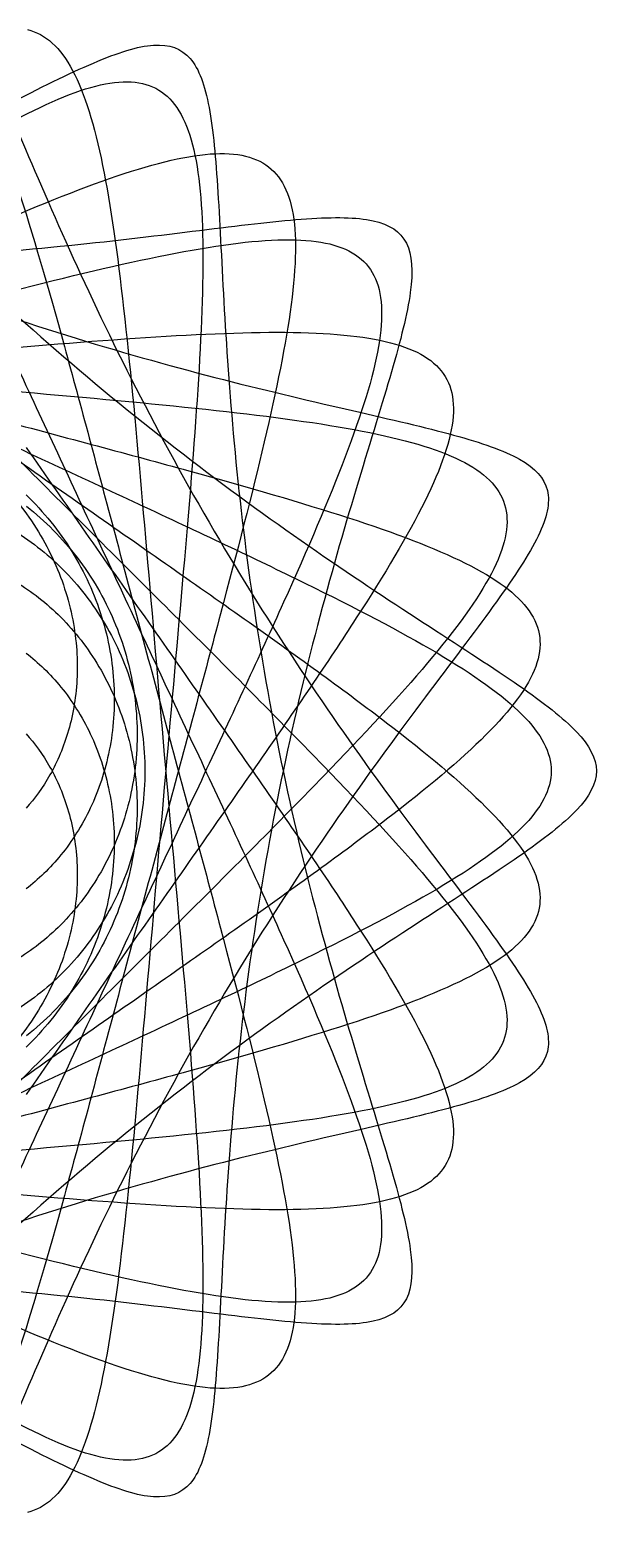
# Model space of a CAD drawing. Extents: x 33 to 179, y 75 to 219.
# Drawn here: x 129.1 to 178.6, y 81.9 to 211.6 of the extents above; entities that cross this region are included whole.
import ezdxf

# ---------------------------------------------------------------- set-up
doc = ezdxf.new("R2010")
doc.units = 0
doc.layers.get('0').update_dxf_attribs({"linetype": 'CONTINUOUS'})
doc.layers.add('Layer_1', color=7, linetype='CONTINUOUS')

msp = doc.modelspace()

# ---------------------------------------------------------------- linework, layer by layer
at = {"color": 7}
msp.add_lwpolyline([(178.646667, 146.755556), (178.646667, 146.755556)], dxfattribs=at)
for points in [[(134.633717, 208.701781), (136.773721, 209.61469), (138.514614, 210.170984), (139.903539, 210.264165)], [(139.903539, 210.264165), (141.292465, 210.357347), (142.330405, 209.986409), (143.105734, 209.088634)], [(143.105734, 209.088634), (143.881062, 208.190859), (144.39508, 206.76572), (144.760107, 204.805911)], [(127.020215, 205.029772), (129.954091, 206.520676), (132.493714, 207.788871), (134.633717, 208.701781)], [(126.22415, 206.96988), (127.447222, 204.134802), (128.814803, 200.849184), (130.378283, 197.250549)], [(144.760107, 204.805911), (145.125134, 202.846102), (145.342584, 200.351658), (145.52815, 197.374439)], [(130.378283, 197.250549), (131.941763, 193.651913), (133.701658, 189.741636), (135.661466, 185.682329)], [(145.52815, 197.374439), (145.713715, 194.397219), (145.868706, 190.937819), (146.091533, 187.102497)], [(144.568237, 194.133937), (147.932294, 194.546683), (150.858841, 194.89827), (153.291107, 195.066537)], [(153.291107, 195.066537), (155.723374, 195.234805), (157.661317, 195.21833), (159.106413, 194.899136)], [(159.106413, 194.899136), (160.551508, 194.579942), (161.504275, 193.956722), (162.020815, 192.936386)], [(133.275486, 192.82173), (137.403217, 193.248607), (141.20418, 193.721192), (144.568237, 194.133937)], [(120.066022, 191.75251), (124.694335, 192.014694), (129.147756, 192.394852), (133.275486, 192.82173)], [(121.634104, 192.486043), (124.915196, 189.327642), (128.425453, 186.115704), (132.058039, 182.986913)], [(162.020815, 192.936386), (162.537356, 191.91605), (162.618667, 190.497612), (162.363998, 188.63026)], [(119.582074, 189.209789), (124.08237, 187.538851), (128.649578, 185.996135), (133.113616, 184.622681)], [(162.363998, 188.63026), (162.109329, 186.762908), (161.519997, 184.446131), (160.720865, 181.682762)], [(146.091533, 187.102497), (146.314361, 183.267175), (146.606026, 179.057003), (147.030148, 174.620012)], [(135.661466, 185.682329), (137.621275, 181.623022), (139.780964, 177.416178), (142.092478, 173.227779)], [(133.113616, 184.622681), (137.577655, 183.249227), (141.937025, 182.045058), (146.024009, 181.00036)], [(132.058039, 182.986913), (135.690626, 179.858122), (139.444473, 176.813537), (143.176737, 173.954702)], [(160.720865, 181.682762), (159.921732, 178.919392), (158.914235, 175.709477), (157.827988, 172.113009)], [(146.024009, 181.00036), (150.110994, 179.955662), (153.924209, 179.069908), (157.320135, 178.286233)], [(157.320135, 178.286233), (160.716061, 177.502557), (163.693633, 176.81997), (166.152071, 176.146055)], [(166.152071, 176.146055), (168.61051, 175.47214), (170.549227, 174.805597), (171.922681, 174.035838)], [(143.176737, 173.954702), (146.909001, 171.095866), (150.618303, 168.423374), (154.144315, 165.991107)], [(147.030148, 174.620012), (147.45427, 170.183021), (148.011385, 165.520602), (148.718665, 160.803917)], [(171.922681, 174.035838), (173.296135, 173.26608), (174.104302, 172.3917), (174.3615, 171.304473)], [(142.092478, 173.227779), (144.403993, 169.03938), (146.866749, 164.870813), (149.385818, 160.869637)], [(157.827988, 172.113009), (156.74174, 168.516542), (155.578075, 164.534127), (154.450394, 160.27797)], [(174.3615, 171.304473), (174.618698, 170.217246), (174.325465, 168.915878), (173.55207, 167.314989)], [(173.55207, 167.314989), (172.778675, 165.7141), (171.526135, 163.812713), (169.908863, 161.565507)], [(154.144315, 165.991107), (157.670328, 163.558841), (161.011568, 161.366843), (164.011892, 159.416526)], [(149.385818, 160.869637), (151.904888, 156.868461), (154.479221, 153.03575), (156.979382, 149.482006)], [(169.908863, 161.565507), (168.291591, 159.318301), (166.310927, 156.724772), (164.10755, 153.790896)], [(148.718665, 160.803917), (149.425944, 156.087232), (150.283375, 151.317784), (151.257708, 146.667952)], [(154.450394, 160.27797), (153.322713, 156.021812), (152.23204, 151.492991), (151.257708, 146.843159)], [(164.011892, 159.416526), (167.012216, 157.466209), (169.670259, 155.757063), (171.855632, 154.241584)], [(164.10755, 153.790896), (161.904173, 150.85702), (159.479542, 147.582849), (156.979382, 144.029105)], [(171.855632, 154.241584), (174.041005, 152.726104), (175.752665, 151.403311), (176.904222, 150.188068)], [(156.979382, 149.482006), (159.479542, 145.928262), (161.904173, 142.654091), (164.10755, 139.720215)], [(176.904222, 150.188068), (178.055778, 148.972825), (178.646667, 147.86384), (178.646667, 146.755556)], [(151.257708, 146.843159), (150.283375, 142.193327), (149.425944, 137.423879), (148.718665, 132.707194)], [(151.257708, 146.667952), (152.23204, 142.01812), (153.322713, 137.489299), (154.450394, 133.233141)], [(178.646667, 146.755556), (178.646667, 145.647271), (178.055778, 144.538286), (176.904222, 143.323043)], [(156.979382, 144.029105), (154.479221, 140.475361), (151.904888, 136.64265), (149.385818, 132.641474)], [(176.904222, 143.323043), (175.752665, 142.1078), (174.041005, 140.785007), (171.855632, 139.269528)], [(171.855632, 139.269528), (169.670259, 137.754048), (167.012216, 136.044902), (164.011892, 134.094585)], [(164.10755, 139.720215), (166.310927, 136.78634), (168.291591, 134.19281), (169.908863, 131.945604)], [(164.011892, 134.094585), (161.011568, 132.144268), (157.670328, 129.95227), (154.144315, 127.520004)], [(149.385818, 132.641474), (146.866749, 128.640298), (144.403993, 124.471731), (142.092478, 120.283332)], [(148.718665, 132.707194), (148.011385, 127.990509), (147.45427, 123.32809), (147.030148, 118.891099)], [(154.450394, 133.233141), (155.578075, 128.976984), (156.74174, 124.994569), (157.827988, 121.398102)], [(169.908863, 131.945604), (171.526135, 129.698398), (172.778675, 127.797011), (173.55207, 126.196122)], [(154.144315, 127.520004), (150.618303, 125.087737), (146.909001, 122.415245), (143.176737, 119.556409)], [(173.55207, 126.196122), (174.325465, 124.595233), (174.618698, 123.293865), (174.3615, 122.206638)], [(174.3615, 122.206638), (174.104302, 121.119412), (173.296135, 120.245031), (171.922681, 119.475273)], [(157.827988, 121.398102), (158.914235, 117.801634), (159.921732, 114.591719), (160.720865, 111.82835)], [(143.176737, 119.556409), (139.444473, 116.697574), (135.690626, 113.652989), (132.058039, 110.524198)], [(142.092478, 120.283332), (139.780964, 116.094933), (137.621275, 111.888089), (135.661466, 107.828782)], [(171.922681, 119.475273), (170.549227, 118.705515), (168.61051, 118.038971), (166.152071, 117.365056)], [(147.030148, 118.891099), (146.606026, 114.454108), (146.314361, 110.243936), (146.091533, 106.408614)], [(166.152071, 117.365056), (163.693633, 116.691142), (160.716061, 116.008554), (157.320135, 115.224879)], [(157.320135, 115.224879), (153.924209, 114.441203), (150.110994, 113.555449), (146.024009, 112.510751)], [(146.024009, 112.510751), (141.937025, 111.466053), (137.577655, 110.261884), (133.113616, 108.88843)], [(160.720865, 111.82835), (161.519997, 109.06498), (162.109329, 106.748203), (162.363998, 104.880851)], [(132.058039, 110.524198), (128.425453, 107.395407), (124.915196, 104.183469), (121.634104, 101.025068)], [(133.113616, 108.88843), (128.649578, 107.514976), (124.08237, 105.97226), (119.582074, 104.301322)], [(135.661466, 107.828782), (133.701658, 103.769475), (131.941763, 99.859198), (130.378283, 96.260562)], [(146.091533, 106.408614), (145.868706, 102.573292), (145.713715, 99.113892), (145.52815, 96.136672)], [(162.363998, 104.880851), (162.618667, 103.0135), (162.537356, 101.595061), (162.020815, 100.574725)], [(133.275486, 100.689381), (129.147756, 101.116259), (124.694335, 101.496417), (120.066022, 101.758601)], [(144.568237, 99.377174), (141.20418, 99.789919), (137.403217, 100.262504), (133.275486, 100.689381)], [(162.020815, 100.574725), (161.504275, 99.554389), (160.551508, 98.931169), (159.106413, 98.611975)], [(153.291107, 98.444574), (150.858841, 98.612842), (147.932294, 98.964428), (144.568237, 99.377174)], [(159.106413, 98.611975), (157.661317, 98.292781), (155.723374, 98.276306), (153.291107, 98.444574)], [(130.378283, 96.260562), (128.814803, 92.661927), (127.447222, 89.376309), (126.22415, 86.541231)], [(145.52815, 96.136672), (145.342584, 93.159453), (145.125134, 90.665009), (144.760107, 88.7052)], [(134.633717, 84.80933), (132.493714, 85.72224), (129.954091, 86.990436), (127.020215, 88.481339)], [(144.760107, 88.7052), (144.39508, 86.745391), (143.881062, 85.320252), (143.105734, 84.422477)], [(139.903539, 83.246946), (138.514614, 83.340127), (136.773721, 83.896421), (134.633717, 84.80933)], [(143.105734, 84.422477), (142.330405, 83.524702), (141.292465, 83.153764), (139.903539, 83.246946)]]:
    msp.add_open_spline(points, degree=3, dxfattribs=at)
at = {"layer": 'Layer_1', "color": 7}
msp.add_lwpolyline([(174.695556, 146.755556), (174.695556, 146.755556)], dxfattribs=at)
for points in [[(128.865437, 211.620245), (130.459249, 211.24386), (131.748595, 210.054207), (132.814751, 208.057939)], [(132.814751, 208.057939), (133.880906, 206.061671), (134.725349, 203.258948), (135.440235, 199.740743)], [(129.425972, 204.55266), (132.374508, 206.012435), (134.850513, 206.879679), (136.85734, 207.037556)], [(136.85734, 207.037556), (138.864167, 207.195434), (140.402762, 206.642826), (141.53113, 205.329347)], [(141.53113, 205.329347), (142.659499, 204.015867), (143.378997, 201.941025), (143.784833, 199.133115)], [(119.222914, 198.563386), (123.056009, 201.042145), (126.477436, 203.092886), (129.425972, 204.55266)], [(133.331911, 197.598304), (137.093603, 199.033184), (140.327307, 200.048044), (142.976389, 200.505267)], [(142.976389, 200.505267), (145.625471, 200.96249), (147.690317, 200.860591), (149.184332, 200.106434)], [(149.184332, 200.106434), (150.678348, 199.352278), (151.602521, 197.944816), (152.029881, 195.854568)], [(135.440235, 199.740743), (136.155121, 196.222537), (136.741837, 191.989732), (137.281667, 187.209727)], [(143.784833, 199.133115), (144.190669, 196.325206), (144.284376, 192.784457), (144.176465, 188.619885)], [(120.591109, 192.196769), (125.280845, 194.310207), (129.57022, 196.163425), (133.331911, 197.598304)], [(127.987515, 197.86871), (129.315969, 193.77635), (130.675195, 189.050375), (132.095853, 183.901978)], [(152.029881, 195.854568), (152.457241, 193.76432), (152.389201, 190.990856), (151.940226, 187.579555)], [(122.268159, 194.071128), (124.4412, 189.649851), (126.757153, 184.724142), (129.181825, 179.527251)], [(146.657333, 192.862448), (150.068634, 193.311423), (152.842098, 193.379463), (154.932346, 192.952103)], [(134.632191, 190.510584), (139.197171, 191.585167), (143.246032, 192.413474), (146.657333, 192.862448)], [(154.932346, 192.952103), (157.022594, 192.524743), (158.430055, 191.600571), (159.184212, 190.106555)], [(119.579918, 186.680496), (124.98708, 188.116675), (130.067211, 189.436001), (134.632191, 190.510584)], [(159.184212, 190.106555), (159.938369, 188.612539), (160.040267, 186.547693), (159.583045, 183.898611)], [(144.176465, 188.619885), (144.068555, 184.455314), (143.760481, 179.667856), (143.355407, 174.438475)], [(137.281667, 187.209727), (137.821497, 182.429722), (138.315504, 177.104009), (138.815505, 171.458447)], [(151.940226, 187.579555), (151.491252, 184.168254), (150.662944, 180.119393), (149.588361, 175.554413)], [(116.741193, 182.850972), (122.617095, 183.371621), (128.286871, 183.872556), (133.516253, 184.277629)], [(133.516253, 184.277629), (138.745634, 184.682703), (143.533092, 184.990777), (147.697663, 185.098688)], [(147.697663, 185.098688), (151.862234, 185.206598), (155.402984, 185.112891), (158.210893, 184.707055)], [(158.210893, 184.707055), (161.018802, 184.301219), (163.093645, 183.581721), (164.407124, 182.453353)], [(117.923973, 184.177378), (122.020379, 180.077513), (126.294837, 175.785241), (130.578928, 171.50115)], [(132.095853, 183.901978), (133.516511, 178.753581), (134.999086, 173.184623), (136.529764, 167.444081)], [(159.583045, 183.898611), (159.125822, 181.249529), (158.110962, 178.015825), (156.676082, 174.254134)], [(164.407124, 182.453353), (165.720603, 181.324984), (166.273212, 179.78639), (166.115334, 177.779562)], [(112.904316, 181.267443), (118.927151, 180.744283), (124.890662, 180.237729), (130.536225, 179.737727)], [(119.310538, 180.04624), (124.226852, 176.595861), (129.244225, 173.084631), (134.14434, 169.662304)], [(129.181825, 179.527251), (131.606498, 174.33036), (134.139694, 168.864272), (136.697032, 163.375448)], [(130.536225, 179.737727), (136.181787, 179.237726), (141.507499, 178.743719), (146.287504, 178.203889)], [(146.287504, 178.203889), (151.06751, 177.664059), (155.300315, 177.077343), (158.818521, 176.362457)], [(166.115334, 177.779562), (165.957456, 175.772735), (165.090213, 173.29673), (163.630438, 170.348194)], [(122.453226, 177.619254), (127.94205, 175.061916), (133.408138, 172.52872), (138.605029, 170.104048)], [(126.521859, 177.451986), (132.2624, 175.921308), (137.831358, 174.438733), (142.979756, 173.018075)], [(149.588361, 175.554413), (148.513778, 170.989433), (147.194452, 165.909302), (145.758274, 160.50214)], [(158.818521, 176.362457), (162.336726, 175.647571), (165.139449, 174.803128), (167.135717, 173.736973)], [(128.740082, 175.066562), (132.162408, 170.166448), (135.673639, 165.149074), (139.124018, 160.23276)], [(143.355407, 174.438475), (142.950333, 169.209093), (142.449399, 163.539317), (141.92875, 157.663415)], [(156.676082, 174.254134), (155.241202, 170.492442), (153.387985, 166.203067), (151.274547, 161.513331)], [(142.979756, 173.018075), (148.128153, 171.597417), (152.854127, 170.238191), (156.946488, 168.909738)], [(167.135717, 173.736973), (169.131985, 172.670818), (170.321638, 171.381471), (170.698023, 169.78766)], [(130.578928, 171.50115), (134.863019, 167.217059), (139.15529, 162.942601), (143.255156, 158.846195)], [(138.815505, 171.458447), (139.315506, 165.812884), (139.822061, 159.849373), (140.34522, 153.826538)], [(127.58574, 170.775771), (128.91911, 169.206639), (130.029252, 167.498712), (130.893224, 165.731305)], [(128.744039, 170.919898), (130.287196, 169.433819), (131.639843, 167.75387), (132.753469, 165.949449)], [(138.605029, 170.104048), (143.80192, 167.679375), (148.727628, 165.363422), (153.148906, 163.190381)], [(163.630438, 170.348194), (162.170664, 167.399659), (160.119923, 163.978231), (157.641164, 160.145136)], [(128.782292, 169.920626), (130.415743, 168.636031), (131.913029, 167.12411), (133.206451, 165.434857)], [(134.14434, 169.662304), (139.044454, 166.239978), (143.825469, 162.907431), (148.257672, 159.768591)], [(156.946488, 168.909738), (161.038849, 167.581284), (164.496158, 166.282602), (167.16998, 164.949818)], [(170.698023, 169.78766), (171.074408, 168.193848), (170.638095, 166.294252), (169.463648, 164.039694)], [(128.017858, 167.584042), (129.592608, 166.573973), (131.097885, 165.330913), (132.456261, 163.879041)], [(136.529764, 167.444081), (138.060441, 161.70354), (139.639097, 155.793445), (141.204692, 149.971114)], [(130.893224, 165.731305), (131.757196, 163.963899), (132.374988, 162.137778), (132.753469, 160.333357)], [(132.753469, 165.949449), (133.867094, 164.145029), (134.7414, 162.216846), (135.355636, 160.246264)], [(133.206451, 165.434857), (134.499872, 163.745603), (135.588888, 161.879562), (136.427438, 159.907865)], [(167.16998, 164.949818), (169.843801, 163.617035), (171.733318, 162.248812), (172.769891, 160.765802)], [(126.840169, 163.879041), (128.198545, 163.162314), (129.555487, 162.236788), (130.834946, 161.098457)], [(132.456261, 163.879041), (133.814637, 162.427169), (135.025407, 160.766788), (136.023538, 158.949271)], [(169.463648, 164.039694), (168.289202, 161.785136), (166.377825, 159.17469), (163.871885, 156.20829)], [(136.697032, 163.375448), (139.254371, 157.886625), (141.835046, 152.376955), (144.312058, 147.076794)], [(153.148906, 163.190381), (157.570184, 161.01734), (161.485228, 158.986788), (164.702676, 157.084479)], [(130.834946, 161.098457), (132.114404, 159.960125), (133.315619, 158.609001), (134.36399, 157.07027)], [(151.274547, 161.513331), (149.16111, 156.823596), (146.789069, 151.734478), (144.312058, 146.434317)], [(132.753469, 160.333357), (133.131949, 158.528937), (133.2714, 156.746926), (133.206451, 155.057672)], [(135.355636, 160.246264), (135.969873, 158.275683), (136.324033, 156.26347), (136.427438, 154.291773)], [(136.427438, 159.907865), (137.265988, 157.936167), (137.853778, 155.859523), (138.172724, 153.760679)], [(139.124018, 160.23276), (142.574397, 155.316445), (145.962539, 150.502692), (149.109966, 145.973107)], [(145.758274, 160.50214), (144.322096, 155.094978), (142.770287, 149.362328), (141.204692, 143.539997)], [(148.257672, 159.768591), (152.689876, 156.62975), (156.771346, 153.68487), (160.289477, 150.983521)], [(157.641164, 160.145136), (155.162405, 156.312041), (152.257393, 152.067589), (149.109966, 147.538004)], [(172.769891, 160.765802), (173.806465, 159.282792), (173.990009, 157.683551), (173.338475, 155.894381)], [(136.023538, 158.949271), (137.021669, 157.131754), (137.806622, 155.15765), (138.335166, 153.099093)], [(143.255156, 158.846195), (147.355021, 154.749788), (151.260703, 150.832363), (154.763896, 147.212148)], [(128.747898, 157.07027), (129.796268, 156.266683), (130.837265, 155.275503), (131.797778, 154.093333)], [(134.36399, 157.07027), (135.41236, 155.531538), (136.307185, 153.805503), (136.98637, 151.944148)], [(141.92875, 157.663415), (141.408101, 151.787514), (140.86838, 145.707407), (140.34522, 139.684573)], [(164.702676, 157.084479), (167.920123, 155.182169), (170.438609, 153.40715), (172.132651, 151.707195)], [(163.871885, 156.20829), (161.365944, 153.24189), (158.267089, 149.919178), (154.763896, 146.298963)], [(173.338475, 155.894381), (172.686942, 154.10521), (171.200981, 152.124809), (168.980826, 149.905973)], [(133.206451, 155.057672), (133.141502, 153.368418), (132.872682, 151.772468), (132.456261, 150.320596)], [(131.797778, 154.093333), (132.758291, 152.911164), (133.637563, 151.538018), (134.36399, 149.999287)], [(136.427438, 154.291773), (136.530843, 152.320075), (136.383778, 150.389603), (136.023538, 148.572086)], [(138.172724, 153.760679), (138.491669, 151.661834), (138.541767, 149.541558), (138.335166, 147.483001)], [(138.335166, 153.099093), (138.863711, 151.040536), (139.135556, 148.898238), (139.135556, 146.755556)], [(140.34522, 153.826538), (140.86838, 147.803704), (141.408101, 141.723598), (141.92875, 135.847696)], [(136.98637, 151.944148), (137.665555, 150.082793), (138.128566, 148.086667), (138.335166, 146.02811)], [(160.289477, 150.983521), (163.807608, 148.282172), (166.760671, 145.823974), (168.980826, 143.605138)], [(172.132651, 151.707195), (173.826693, 150.007239), (174.695556, 148.381039), (174.695556, 146.755556)], [(128.747898, 149.999287), (129.474324, 149.1957), (130.193378, 148.226542), (130.834946, 147.08821)], [(132.456261, 150.320596), (132.039841, 148.868724), (131.476513, 147.561233), (130.834946, 146.422901)], [(134.36399, 149.999287), (135.090416, 148.460556), (135.663299, 146.756541), (136.023538, 144.939025)], [(141.204692, 149.971114), (142.770287, 144.148783), (144.322096, 138.416133), (145.758274, 133.008971)], [(168.980826, 149.905973), (166.760671, 147.687137), (163.807608, 145.228939), (160.289477, 142.52759)], [(136.023538, 148.572086), (135.663299, 146.75457), (135.090416, 145.050555), (134.36399, 143.511824)], [(130.834946, 147.08821), (131.476513, 145.949878), (132.039841, 144.642387), (132.456261, 143.190515)], [(138.335166, 147.483001), (138.128566, 145.424444), (137.665555, 143.428318), (136.98637, 141.566963)], [(139.135556, 146.755556), (139.135556, 144.612873), (138.863711, 142.470575), (138.335166, 140.412018)], [(149.109966, 147.538004), (145.962539, 143.008419), (142.574397, 138.194666), (139.124018, 133.278351)], [(144.312058, 147.076794), (146.789069, 141.776633), (149.16111, 136.687515), (151.274547, 131.99778)], [(154.763896, 147.212148), (158.267089, 143.591933), (161.365944, 140.269221), (163.871885, 137.302821)], [(174.695556, 146.755556), (174.695556, 145.130072), (173.826693, 143.503872), (172.132651, 141.803916)], [(130.834946, 146.422901), (130.193378, 145.284569), (129.474324, 144.315411), (128.747898, 143.511824)], [(144.312058, 146.434317), (141.835046, 141.134156), (139.254371, 135.624486), (136.697032, 130.135663)], [(138.335166, 146.02811), (138.541767, 143.969553), (138.491669, 141.849277), (138.172724, 139.750432)], [(154.763896, 146.298963), (151.260703, 142.678748), (147.355021, 138.761323), (143.255156, 134.664916)], [(149.109966, 145.973107), (152.257393, 141.443522), (155.162405, 137.19907), (157.641164, 133.365975)], [(136.023538, 144.939025), (136.383778, 143.121508), (136.530843, 141.191036), (136.427438, 139.219339)], [(134.36399, 143.511824), (133.637563, 141.973093), (132.758291, 140.599947), (131.797778, 139.417778)], [(132.456261, 143.190515), (132.872682, 141.738644), (133.141502, 140.142693), (133.206451, 138.453439)], [(141.204692, 143.539997), (139.639097, 137.717666), (138.060441, 131.807571), (136.529764, 126.06703)], [(168.980826, 143.605138), (171.200981, 141.386302), (172.686942, 139.405901), (173.338475, 137.616731)], [(136.98637, 141.566963), (136.307185, 139.705608), (135.41236, 137.979573), (134.36399, 136.440841)], [(160.289477, 142.52759), (156.771346, 139.826241), (152.689876, 136.881361), (148.257672, 133.742521)], [(172.132651, 141.803916), (170.438609, 140.103961), (167.920123, 138.328942), (164.702676, 136.426632)], [(138.335166, 140.412018), (137.806622, 138.353461), (137.021669, 136.379357), (136.023538, 134.56184)], [(131.797778, 139.417778), (130.837265, 138.235608), (129.796268, 137.244428), (128.747898, 136.440841)], [(136.427438, 139.219339), (136.324033, 137.247641), (135.969873, 135.235429), (135.355636, 133.264847)], [(138.172724, 139.750432), (137.853778, 137.651588), (137.265988, 135.574944), (136.427438, 133.603247)], [(140.34522, 139.684573), (139.822061, 133.661738), (139.315506, 127.698227), (138.815505, 122.052664)], [(133.206451, 138.453439), (133.2714, 136.764186), (133.131949, 134.982174), (132.753469, 133.177754)], [(173.338475, 137.616731), (173.990009, 135.82756), (173.806465, 134.228319), (172.769891, 132.745309)], [(134.36399, 136.440841), (133.315619, 134.90211), (132.114404, 133.550986), (130.834946, 132.412655)], [(164.702676, 136.426632), (161.485228, 134.524323), (157.570184, 132.493771), (153.148906, 130.32073)], [(163.871885, 137.302821), (166.377825, 134.336422), (168.289202, 131.725975), (169.463648, 129.471417)], [(141.92875, 135.847696), (142.449399, 129.971794), (142.950333, 124.302018), (143.355407, 119.072636)], [(143.255156, 134.664916), (139.15529, 130.56851), (134.863019, 126.294052), (130.578928, 122.009961)], [(136.023538, 134.56184), (135.025407, 132.744323), (133.814637, 131.083942), (132.456261, 129.63207)], [(148.257672, 133.742521), (143.825469, 130.60368), (139.044454, 127.271133), (134.14434, 123.848807)], [(130.834946, 132.412655), (129.555487, 131.274323), (128.198545, 130.348797), (126.840169, 129.63207)], [(139.124018, 133.278351), (135.673639, 128.362037), (132.162408, 123.344664), (128.740082, 118.444549)], [(132.753469, 133.177754), (132.374988, 131.373333), (131.757196, 129.547212), (130.893224, 127.779806)], [(135.355636, 133.264847), (134.7414, 131.294265), (133.867094, 129.366082), (132.753469, 127.561662)], [(136.427438, 133.603247), (135.588888, 131.631549), (134.499872, 129.765508), (133.206451, 128.076255)], [(145.758274, 133.008971), (147.194452, 127.601809), (148.513778, 122.521678), (149.588361, 117.956698)], [(157.641164, 133.365975), (160.119923, 129.53288), (162.170664, 126.111453), (163.630438, 123.162917)], [(172.769891, 132.745309), (171.733318, 131.262299), (169.843801, 129.894076), (167.16998, 128.561293)], [(151.274547, 131.99778), (153.387985, 127.308044), (155.241202, 123.018669), (156.676082, 119.256978)], [(136.697032, 130.135663), (134.139694, 124.646839), (131.606498, 119.180751), (129.181825, 113.98386)], [(153.148906, 130.32073), (148.727628, 128.147689), (143.80192, 125.831736), (138.605029, 123.407063)], [(132.456261, 129.63207), (131.097885, 128.180198), (129.592608, 126.937138), (128.017858, 125.927069)], [(167.16998, 128.561293), (164.496158, 127.228509), (161.038849, 125.929827), (156.946488, 124.601374)], [(169.463648, 129.471417), (170.638095, 127.216859), (171.074408, 125.317264), (170.698023, 123.723452)], [(130.893224, 127.779806), (130.029252, 126.012399), (128.91911, 124.304472), (127.58574, 122.73534)], [(132.753469, 127.561662), (131.639843, 125.757241), (130.287196, 124.077292), (128.744039, 122.591213)], [(133.206451, 128.076255), (131.913029, 126.387001), (130.415743, 124.87508), (128.782292, 123.590485)], [(136.529764, 126.06703), (134.999086, 120.326488), (133.516511, 114.75753), (132.095853, 109.609133)], [(156.946488, 124.601374), (152.854127, 123.27292), (148.128153, 121.913694), (142.979756, 120.493036)], [(134.14434, 123.848807), (129.244225, 120.42648), (124.226852, 116.91525), (119.310538, 113.464871)], [(138.605029, 123.407063), (133.408138, 120.982391), (127.94205, 118.449195), (122.453226, 115.891857)], [(170.698023, 123.723452), (170.321638, 122.12964), (169.131985, 120.840294), (167.135717, 119.774138)], [(130.578928, 122.009961), (126.294837, 117.72587), (122.020379, 113.433599), (117.923973, 109.333733)], [(138.815505, 122.052664), (138.315504, 116.407102), (137.821497, 111.08139), (137.281667, 106.301384)], [(163.630438, 123.162917), (165.090213, 120.214381), (165.957456, 117.738376), (166.115334, 115.731549)], [(142.979756, 120.493036), (137.831358, 119.072378), (132.2624, 117.589803), (126.521859, 116.059125)], [(167.135717, 119.774138), (165.139449, 118.707983), (162.336726, 117.86354), (158.818521, 117.148654)], [(143.355407, 119.072636), (143.760481, 113.843255), (144.068555, 109.055797), (144.176465, 104.891226)], [(156.676082, 119.256978), (158.110962, 115.495286), (159.125822, 112.261582), (159.583045, 109.6125)], [(158.818521, 117.148654), (155.300315, 116.433768), (151.06751, 115.847052), (146.287504, 115.307222)], [(149.588361, 117.956698), (150.662944, 113.391718), (151.491252, 109.342857), (151.940226, 105.931556)], [(166.115334, 115.731549), (166.273212, 113.724721), (165.720603, 112.186127), (164.407124, 111.057758)], [(146.287504, 115.307222), (141.507499, 114.767392), (136.181787, 114.273385), (130.536225, 113.773384)], [(130.536225, 113.773384), (124.890662, 113.273382), (118.927151, 112.766828), (112.904316, 112.243668)], [(129.181825, 113.98386), (126.757153, 108.786969), (124.4412, 103.86126), (122.268159, 99.439983)], [(133.516253, 109.233482), (128.286871, 109.638556), (122.617095, 110.13949), (116.741193, 110.660139)], [(164.407124, 111.057758), (163.093645, 109.92939), (161.018802, 109.209892), (158.210893, 108.804056)], [(132.095853, 109.609133), (130.675195, 104.460736), (129.315969, 99.734762), (127.987515, 95.642401)], [(147.697663, 108.412423), (143.533092, 108.520334), (138.745634, 108.828408), (133.516253, 109.233482)], [(159.583045, 109.6125), (160.040267, 106.963418), (159.938369, 104.898572), (159.184212, 103.404556)], [(158.210893, 108.804056), (155.402984, 108.39822), (151.862234, 108.304513), (147.697663, 108.412423)], [(134.632191, 103.000528), (130.067211, 104.075111), (124.98708, 105.394436), (119.579918, 106.830615)], [(137.281667, 106.301384), (136.741837, 101.521379), (136.155121, 97.288574), (135.440235, 93.770368)], [(151.940226, 105.931556), (152.389201, 102.520255), (152.457241, 99.746791), (152.029881, 97.656543)], [(144.176465, 104.891226), (144.284376, 100.726655), (144.190669, 97.185905), (143.784833, 94.377996)], [(146.657333, 100.648663), (143.246032, 101.097637), (139.197171, 101.925945), (134.632191, 103.000528)], [(159.184212, 103.404556), (158.430055, 101.910541), (157.022594, 100.986368), (154.932346, 100.559008)], [(133.331911, 95.912807), (129.57022, 97.347686), (125.280845, 99.200904), (120.591109, 101.314342)], [(154.932346, 100.559008), (152.842098, 100.131648), (150.068634, 100.199688), (146.657333, 100.648663)], [(152.029881, 97.656543), (151.602521, 95.566295), (150.678348, 94.158834), (149.184332, 93.404677)], [(129.425972, 88.958451), (126.477436, 90.418225), (123.056009, 92.468966), (119.222914, 94.947725)], [(142.976389, 93.005844), (140.327307, 93.463067), (137.093603, 94.477927), (133.331911, 95.912807)], [(135.440235, 93.770368), (134.725349, 90.252163), (133.880906, 87.44944), (132.814751, 85.453172)], [(143.784833, 94.377996), (143.378997, 91.570087), (142.659499, 89.495244), (141.53113, 88.181765)], [(149.184332, 93.404677), (147.690317, 92.65052), (145.625471, 92.548621), (142.976389, 93.005844)], [(136.85734, 86.473555), (134.850513, 86.631432), (132.374508, 87.498676), (129.425972, 88.958451)], [(141.53113, 88.181765), (140.402762, 86.868286), (138.864167, 86.315677), (136.85734, 86.473555)], [(132.814751, 85.453172), (131.748595, 83.456904), (130.459249, 82.267251), (128.865437, 81.890866)]]:
    msp.add_open_spline(points, degree=3, dxfattribs=at)

doc.saveas('drawing.dxf')
